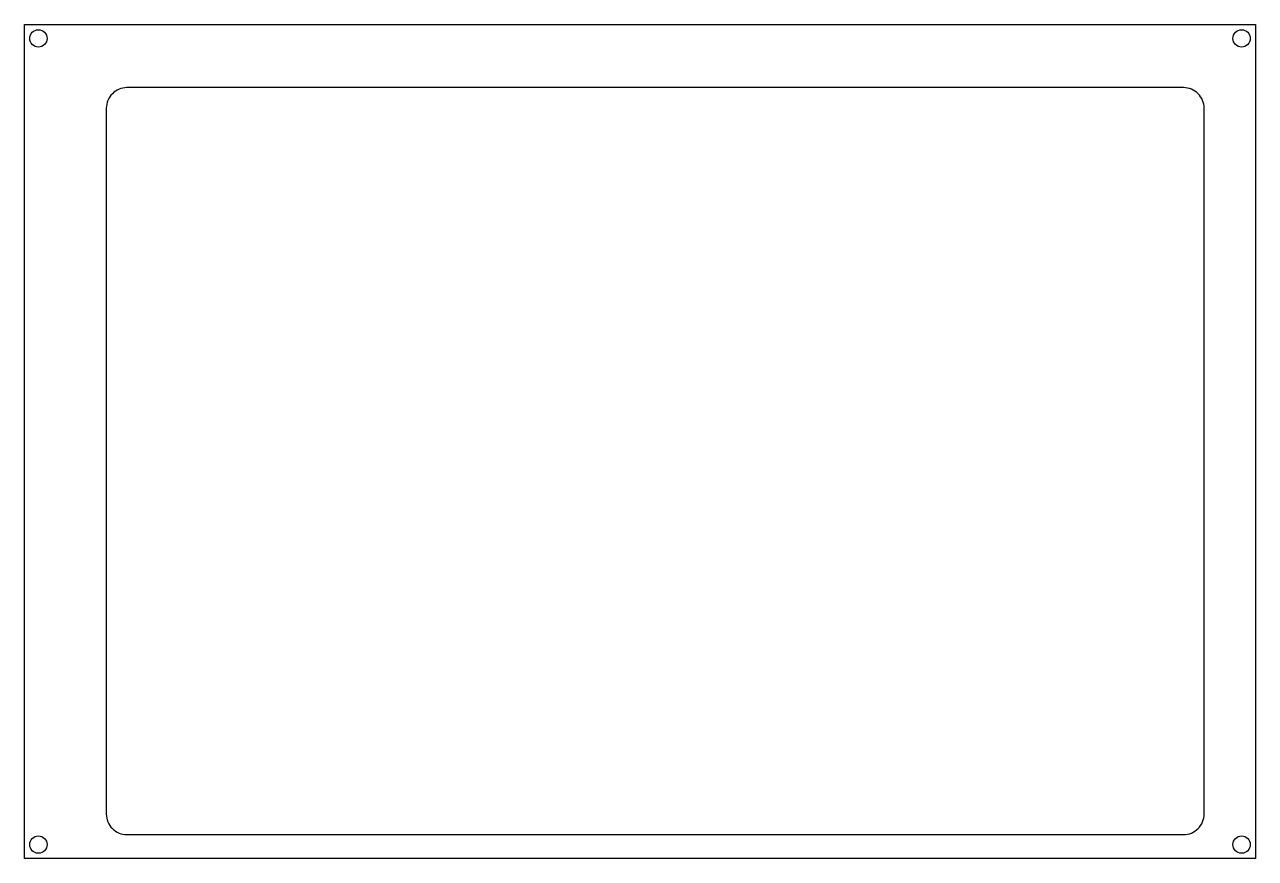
# Model space of a CAD drawing. Header units: millimetres. Extents: x -79 to 100, y 7 to 128.
import ezdxf

# ---------------------------------------------------------------- set-up
doc = ezdxf.new("R2010")
doc.units = ezdxf.units.MM
doc.layers.get('0').update_dxf_attribs({"linetype": 'CONTINUOUS'})

msp = doc.modelspace()

# ---------------------------------------------------------------- linework, layer by layer
msp.add_lwpolyline([(-78.87, 128.39), (99.95, 128.39), (99.95, 7.29), (-78.87, 7.29)], close=True)
msp.add_lwpolyline([(89.5, 119.24), (-64, 119.24, 0.414214), (-67, 116.24), (-67, 13.74, 0.414214), (-64, 10.74), (89.5, 10.74, 0.414214), (92.5, 13.74), (92.5, 116.24, 0.414214)], format="xyb", close=True)
for centre in [(-76.87, 126.39), (97.95, 126.39), (-76.87, 9.29), (97.95, 9.29)]:
    msp.add_circle(centre, 1.26)

doc.saveas('drawing.dxf')
